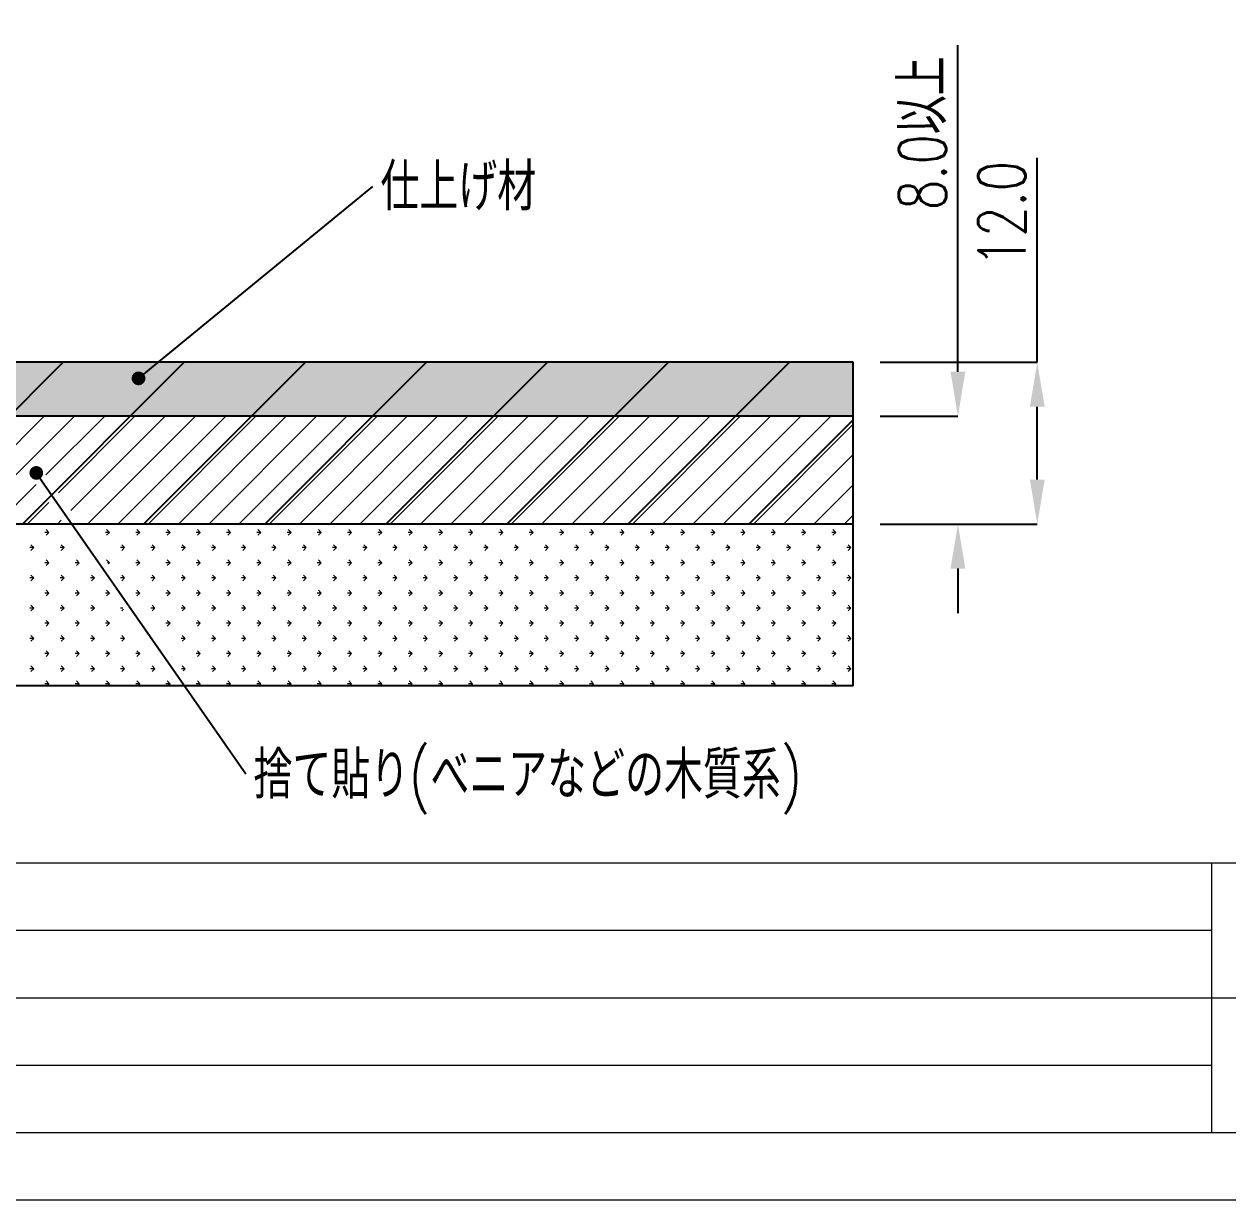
# Model space of a CAD drawing. Header units: millimetres. Extents: x 10 to 410, y 8 to 289.
# Drawn here: x 175 to 264.3, y 8 to 95.2 of the extents above; entities that cross this region are included whole.
import ezdxf

# ---------------------------------------------------------------- set-up
doc = ezdxf.new("R2010")
doc.units = ezdxf.units.MM
doc.header["$PDSIZE"] = -1
doc.layers.add('SLD-0', color=179, linetype='Continuous')
doc.layers.add('レイヤー_1', color=179, linetype='Continuous')
doc.styles.add('SLDTEXTSTYLE0', font='TXT', dxfattribs={"width": 0.75, "bigfont": 'bigfont'})
doc.styles.get("Standard").update_dxf_attribs({"font": 'txt', "bigfont": 'bigfont'})
doc.dimstyles.new('SLDDIMSTYLE6', dxfattribs={"dimtxt": 3.5, "dimasz": 3.302, "dimexe": 0, "dimexo": 0.0625, "dimgap": 0.875, "dimtad": 1, "dimdec": 1, "dimrnd": 1e-09, "dimzin": 4, "dimdsep": 46, "dimtxsty": 'SLDTEXTSTYLE0', "dimsah": 1, "dimcen": 0.09, "dimadec": 0, "dimazin": 1, "dimtfac": 1, "dimtdec": 1, "dimtofl": 0, "dimtmove": 0, "dimatfit": 3, "dimfxl": 1, "dimfrac": 2, "dimtolj": 1, "dimtzin": 12, "dimarcsym": 0})
doc.dimstyles.new('SLDDIMSTYLE7', dxfattribs={"dimtxt": 0.18, "dimasz": 1.016, "dimexe": 0, "dimexo": 0.0625, "dimgap": 0, "dimtad": 0, "dimtih": 1, "dimtoh": 1, "dimdec": 0, "dimrnd": 1e-09, "dimzin": 0, "dimdsep": 46, "dimtxsty": 'Standard', "dimblk1": 'DOT', "dimblk2": 'DOT', "dimsah": 1, "dimcen": 0.09, "dimadec": 0, "dimazin": 0, "dimtfac": 1.016, "dimtdec": 0, "dimtofl": 0, "dimtmove": 0, "dimatfit": 3, "dimldrblk": 'DOT', "dimfxl": 1, "dimfrac": 2, "dimtolj": 1, "dimtzin": 0, "dimarcsym": 0})
doc.dimstyles.new('SLDDIMSTYLE8', dxfattribs={"dimtxt": 3.5, "dimasz": 3.302, "dimexe": 0, "dimexo": 0.0625, "dimgap": 0.875, "dimtad": 1, "dimdec": 1, "dimrnd": 1e-09, "dimzin": 4, "dimdsep": 46, "dimtxsty": 'SLDTEXTSTYLE0', "dimsah": 1, "dimcen": 0.09, "dimadec": 0, "dimazin": 1, "dimtfac": 1, "dimtofl": 0, "dimtmove": 0, "dimatfit": 3, "dimfxl": 1, "dimfrac": 2, "dimtolj": 1, "dimtzin": 12, "dimarcsym": 0})

# ---------------------------------------------------------------- blocks, each defined once
blk = doc.blocks.new('SW_HATCH_4')
at = {"color": 0, "linetype": 'Continuous', "lineweight": 18}
for p, q in [((141.439, 11.225), (141.141, 11.225)), ((141.439, 11.225), (141.229, 11.436)), ((141.439, 11.225), (141.229, 11.015)), ((145.929, 11.225), (145.632, 11.225)), ((145.929, 11.225), (145.719, 11.436)), ((145.929, 11.225), (145.719, 11.015)), ((148.174, 11.225), (147.877, 11.225)), ((148.174, 11.225), (147.964, 11.436)), ((148.174, 11.225), (147.964, 11.015)), ((150.419, 11.225), (150.122, 11.225)), ((150.419, 11.225), (150.209, 11.436)), ((150.419, 11.225), (150.209, 11.015)), ((152.664, 11.225), (152.367, 11.225)), ((152.664, 11.225), (152.454, 11.436)), ((152.664, 11.225), (152.454, 11.015)), ((154.909, 11.225), (154.612, 11.225)), ((154.909, 11.225), (154.699, 11.436)), ((154.909, 11.225), (154.699, 11.015)), ((157.154, 11.225), (156.857, 11.225)), ((157.154, 11.225), (156.944, 11.436)), ((157.154, 11.225), (156.944, 11.015)), ((159.4, 11.225), (159.102, 11.225)), ((159.4, 11.225), (159.189, 11.436)), ((159.4, 11.225), (159.189, 11.015)), ((161.645, 11.225), (161.347, 11.225)), ((161.645, 11.225), (161.434, 11.436)), ((161.645, 11.225), (161.434, 11.015)), ((163.89, 11.225), (163.592, 11.225)), ((163.89, 11.225), (163.679, 11.436)), ((163.89, 11.225), (163.679, 11.015)), ((166.135, 11.225), (165.837, 11.225)), ((166.135, 11.225), (165.924, 11.436)), ((166.135, 11.225), (165.924, 11.015)), ((168.38, 11.225), (168.082, 11.225)), ((168.38, 11.225), (168.169, 11.436)), ((168.38, 11.225), (168.169, 11.015)), ((170.625, 11.225), (170.327, 11.225)), ((170.625, 11.225), (170.414, 11.436)), ((170.625, 11.225), (170.414, 11.015)), ((172.87, 11.225), (172.572, 11.225)), ((172.87, 11.225), (172.659, 11.436)), ((172.87, 11.225), (172.659, 11.015)), ((175.115, 11.225), (174.817, 11.225)), ((175.115, 11.225), (174.905, 11.436)), ((175.115, 11.225), (174.905, 11.015)), ((177.36, 11.225), (177.062, 11.225)), ((177.36, 11.225), (177.15, 11.436)), ((177.36, 11.225), (177.15, 11.015)), ((179.605, 11.225), (179.307, 11.225)), ((179.605, 11.225), (179.395, 11.436)), ((179.605, 11.225), (179.395, 11.015)), ((181.85, 11.225), (181.553, 11.225)), ((181.85, 11.225), (181.64, 11.436)), ((181.85, 11.225), (181.64, 11.015)), ((184.095, 11.225), (183.798, 11.225)), ((184.095, 11.225), (183.885, 11.436)), ((184.095, 11.225), (183.885, 11.015)), ((186.34, 11.225), (186.043, 11.225)), ((186.34, 11.225), (186.13, 11.436)), ((186.34, 11.225), (186.13, 11.015)), ((188.585, 11.225), (188.288, 11.225)), ((188.585, 11.225), (188.375, 11.436)), ((188.585, 11.225), (188.375, 11.015)), ((190.83, 11.225), (190.533, 11.225)), ((190.83, 11.225), (190.62, 11.436)), ((190.83, 11.225), (190.62, 11.015)), ((193.076, 11.225), (192.778, 11.225)), ((193.076, 11.225), (192.865, 11.436)), ((193.076, 11.225), (192.865, 11.015)), ((195.321, 11.225), (195.023, 11.225)), ((195.321, 11.225), (195.11, 11.436)), ((195.321, 11.225), (195.11, 11.015)), ((197.566, 11.225), (197.268, 11.225)), ((197.566, 11.225), (197.355, 11.436)), ((197.566, 11.225), (197.355, 11.015)), ((199.811, 11.225), (199.513, 11.225)), ((199.811, 11.225), (199.6, 11.436)), ((199.811, 11.225), (199.6, 11.015)), ((140.317, 10.103), (140.019, 10.103)), ((140.317, 10.103), (140.106, 10.313)), ((140.317, 10.103), (140.106, 9.892)), ((142.562, 10.103), (142.264, 10.103)), ((142.562, 10.103), (142.351, 10.313)), ((142.562, 10.103), (142.351, 9.892)), ((147.052, 10.103), (146.754, 10.103)), ((147.052, 10.103), (146.841, 10.313)), ((147.052, 10.103), (146.841, 9.892)), ((149.297, 10.103), (148.999, 10.103)), ((149.297, 10.103), (149.086, 10.313)), ((149.297, 10.103), (149.086, 9.892)), ((151.542, 10.103), (151.244, 10.103)), ((151.542, 10.103), (151.331, 10.313)), ((151.542, 10.103), (151.331, 9.892)), ((153.787, 10.103), (153.489, 10.103)), ((153.787, 10.103), (153.576, 10.313)), ((153.787, 10.103), (153.576, 9.892)), ((156.032, 10.103), (155.734, 10.103)), ((156.032, 10.103), (155.821, 10.313)), ((156.032, 10.103), (155.821, 9.892)), ((158.277, 10.103), (157.979, 10.103)), ((158.277, 10.103), (158.067, 10.313)), ((158.277, 10.103), (158.067, 9.892)), ((160.522, 10.103), (160.224, 10.103)), ((160.522, 10.103), (160.312, 10.313)), ((160.522, 10.103), (160.312, 9.892)), ((162.767, 10.103), (162.469, 10.103)), ((162.767, 10.103), (162.557, 10.313)), ((162.767, 10.103), (162.557, 9.892)), ((165.012, 10.103), (164.715, 10.103)), ((165.012, 10.103), (164.802, 10.313)), ((165.012, 10.103), (164.802, 9.892)), ((167.257, 10.103), (166.96, 10.103)), ((167.257, 10.103), (167.047, 10.313)), ((167.257, 10.103), (167.047, 9.892)), ((169.502, 10.103), (169.205, 10.103)), ((169.502, 10.103), (169.292, 10.313)), ((169.502, 10.103), (169.292, 9.892)), ((171.747, 10.103), (171.45, 10.103)), ((171.747, 10.103), (171.537, 10.313)), ((171.747, 10.103), (171.537, 9.892)), ((173.992, 10.103), (173.695, 10.103)), ((173.992, 10.103), (173.782, 10.313)), ((173.992, 10.103), (173.782, 9.892)), ((176.238, 10.103), (175.94, 10.103)), ((176.238, 10.103), (176.027, 10.313)), ((176.238, 10.103), (176.027, 9.892)), ((178.483, 10.103), (178.185, 10.103)), ((178.483, 10.103), (178.272, 10.313)), ((178.483, 10.103), (178.272, 9.892)), ((180.728, 10.103), (180.43, 10.103)), ((180.728, 10.103), (180.517, 10.313)), ((180.728, 10.103), (180.517, 9.892)), ((182.973, 10.103), (182.675, 10.103)), ((182.973, 10.103), (182.762, 10.313)), ((182.973, 10.103), (182.762, 9.892)), ((185.218, 10.103), (184.92, 10.103)), ((185.218, 10.103), (185.007, 10.313)), ((185.218, 10.103), (185.007, 9.892)), ((187.463, 10.103), (187.165, 10.103)), ((187.463, 10.103), (187.252, 10.313)), ((187.463, 10.103), (187.252, 9.892)), ((189.708, 10.103), (189.41, 10.103)), ((189.708, 10.103), (189.497, 10.313)), ((189.708, 10.103), (189.497, 9.892)), ((191.953, 10.103), (191.655, 10.103)), ((191.953, 10.103), (191.742, 10.313)), ((191.953, 10.103), (191.742, 9.892)), ((194.198, 10.103), (193.9, 10.103)), ((194.198, 10.103), (193.988, 10.313)), ((194.198, 10.103), (193.988, 9.892)), ((196.443, 10.103), (196.145, 10.103)), ((196.443, 10.103), (196.233, 10.313)), ((196.443, 10.103), (196.233, 9.892)), ((198.688, 10.103), (198.391, 10.103)), ((198.688, 10.103), (198.478, 10.313)), ((198.688, 10.103), (198.478, 9.892)), ((200.933, 10.103), (200.636, 10.103)), ((200.933, 10.103), (200.723, 10.313)), ((200.933, 10.103), (200.723, 9.892)), ((141.439, 8.98), (141.141, 8.98)), ((141.439, 8.98), (141.229, 9.191)), ((141.439, 8.98), (141.229, 8.77)), ((143.684, 8.98), (143.386, 8.98)), ((143.684, 8.98), (143.474, 9.191)), ((143.684, 8.98), (143.474, 8.77)), ((145.929, 8.98), (145.719, 9.191)), ((145.929, 8.98), (145.775, 8.98)), ((145.929, 8.98), (145.839, 8.89)), ((148.174, 8.98), (147.877, 8.98)), ((148.174, 8.98), (147.964, 9.191)), ((148.174, 8.98), (147.964, 8.77)), ((150.419, 8.98), (150.122, 8.98)), ((150.419, 8.98), (150.209, 9.191)), ((150.419, 8.98), (150.209, 8.77)), ((152.664, 8.98), (152.367, 8.98)), ((152.664, 8.98), (152.454, 9.191)), ((152.664, 8.98), (152.454, 8.77)), ((154.909, 8.98), (154.612, 8.98)), ((154.909, 8.98), (154.699, 9.191)), ((154.909, 8.98), (154.699, 8.77)), ((157.154, 8.98), (156.857, 8.98)), ((157.154, 8.98), (156.944, 9.191)), ((157.154, 8.98), (156.944, 8.77)), ((159.4, 8.98), (159.102, 8.98)), ((159.4, 8.98), (159.189, 9.191)), ((159.4, 8.98), (159.189, 8.77)), ((161.645, 8.98), (161.347, 8.98)), ((161.645, 8.98), (161.434, 9.191)), ((161.645, 8.98), (161.434, 8.77)), ((163.89, 8.98), (163.592, 8.98)), ((163.89, 8.98), (163.679, 9.191)), ((163.89, 8.98), (163.679, 8.77)), ((166.135, 8.98), (165.837, 8.98)), ((166.135, 8.98), (165.924, 9.191)), ((166.135, 8.98), (165.924, 8.77)), ((168.38, 8.98), (168.082, 8.98)), ((168.38, 8.98), (168.169, 9.191)), ((168.38, 8.98), (168.169, 8.77)), ((170.625, 8.98), (170.327, 8.98)), ((170.625, 8.98), (170.414, 9.191)), ((170.625, 8.98), (170.414, 8.77)), ((172.87, 8.98), (172.572, 8.98)), ((172.87, 8.98), (172.659, 9.191)), ((172.87, 8.98), (172.659, 8.77)), ((175.115, 8.98), (174.817, 8.98)), ((175.115, 8.98), (174.905, 9.191)), ((175.115, 8.98), (174.905, 8.77)), ((177.36, 8.98), (177.062, 8.98)), ((177.36, 8.98), (177.15, 9.191)), ((177.36, 8.98), (177.15, 8.77)), ((179.605, 8.98), (179.307, 8.98)), ((179.605, 8.98), (179.395, 9.191)), ((179.605, 8.98), (179.395, 8.77)), ((181.85, 8.98), (181.553, 8.98)), ((181.85, 8.98), (181.64, 9.191)), ((181.85, 8.98), (181.64, 8.77)), ((184.095, 8.98), (183.798, 8.98)), ((184.095, 8.98), (183.885, 9.191)), ((184.095, 8.98), (183.885, 8.77)), ((186.34, 8.98), (186.043, 8.98)), ((186.34, 8.98), (186.13, 9.191)), ((186.34, 8.98), (186.13, 8.77)), ((188.585, 8.98), (188.288, 8.98)), ((188.585, 8.98), (188.375, 9.191)), ((188.585, 8.98), (188.375, 8.77)), ((190.83, 8.98), (190.533, 8.98)), ((190.83, 8.98), (190.62, 9.191)), ((190.83, 8.98), (190.62, 8.77)), ((193.076, 8.98), (192.778, 8.98)), ((193.076, 8.98), (192.865, 9.191)), ((193.076, 8.98), (192.865, 8.77)), ((195.321, 8.98), (195.023, 8.98)), ((195.321, 8.98), (195.11, 9.191)), ((195.321, 8.98), (195.11, 8.77)), ((197.566, 8.98), (197.268, 8.98)), ((197.566, 8.98), (197.355, 9.191)), ((197.566, 8.98), (197.355, 8.77)), ((199.811, 8.98), (199.513, 8.98)), ((199.811, 8.98), (199.6, 9.191)), ((199.811, 8.98), (199.6, 8.77)), ((140.317, 7.858), (140.106, 8.068)), ((142.562, 7.858), (142.351, 8.068)), ((144.807, 7.858), (144.596, 8.068)), ((147.052, 7.858), (146.841, 8.068)), ((149.297, 7.858), (149.086, 8.068)), ((151.542, 7.858), (151.331, 8.068)), ((153.787, 7.858), (153.576, 8.068)), ((156.032, 7.858), (155.821, 8.068)), ((158.277, 7.858), (158.067, 8.068)), ((160.522, 7.858), (160.312, 8.068)), ((162.767, 7.858), (162.557, 8.068)), ((165.012, 7.858), (164.802, 8.068)), ((167.257, 7.858), (167.047, 8.068)), ((169.502, 7.858), (169.292, 8.068)), ((171.747, 7.858), (171.537, 8.068)), ((173.992, 7.858), (173.782, 8.068)), ((176.238, 7.858), (176.027, 8.068)), ((178.483, 7.858), (178.272, 8.068)), ((180.728, 7.858), (180.517, 8.068)), ((182.973, 7.858), (182.762, 8.068)), ((185.218, 7.858), (185.007, 8.068)), ((187.463, 7.858), (187.252, 8.068)), ((189.708, 7.858), (189.497, 8.068)), ((191.953, 7.858), (191.742, 8.068)), ((194.198, 7.858), (193.988, 8.068)), ((196.443, 7.858), (196.233, 8.068)), ((198.688, 7.858), (198.478, 8.068)), ((200.933, 7.858), (200.723, 8.068)), ((140.317, 7.858), (140.019, 7.858)), ((140.317, 7.858), (140.106, 7.647)), ((142.562, 7.858), (142.264, 7.858)), ((142.562, 7.858), (142.351, 7.647)), ((144.807, 7.858), (144.509, 7.858)), ((144.807, 7.858), (144.596, 7.647)), ((147.052, 7.858), (146.754, 7.858)), ((147.052, 7.858), (146.841, 7.647)), ((149.297, 7.858), (148.999, 7.858)), ((149.297, 7.858), (149.086, 7.647)), ((151.542, 7.858), (151.244, 7.858)), ((151.542, 7.858), (151.331, 7.647)), ((153.787, 7.858), (153.489, 7.858)), ((153.787, 7.858), (153.576, 7.647)), ((156.032, 7.858), (155.734, 7.858)), ((156.032, 7.858), (155.821, 7.647)), ((158.277, 7.858), (157.979, 7.858)), ((158.277, 7.858), (158.067, 7.647)), ((160.522, 7.858), (160.224, 7.858)), ((160.522, 7.858), (160.312, 7.647)), ((162.767, 7.858), (162.469, 7.858)), ((162.767, 7.858), (162.557, 7.647)), ((165.012, 7.858), (164.715, 7.858)), ((165.012, 7.858), (164.802, 7.647)), ((167.257, 7.858), (166.96, 7.858)), ((167.257, 7.858), (167.047, 7.647)), ((169.502, 7.858), (169.205, 7.858)), ((169.502, 7.858), (169.292, 7.647)), ((171.747, 7.858), (171.45, 7.858)), ((171.747, 7.858), (171.537, 7.647)), ((173.992, 7.858), (173.695, 7.858)), ((173.992, 7.858), (173.782, 7.647)), ((176.238, 7.858), (175.94, 7.858)), ((176.238, 7.858), (176.027, 7.647)), ((178.483, 7.858), (178.185, 7.858)), ((178.483, 7.858), (178.272, 7.647)), ((180.728, 7.858), (180.43, 7.858)), ((180.728, 7.858), (180.517, 7.647)), ((182.973, 7.858), (182.675, 7.858)), ((182.973, 7.858), (182.762, 7.647)), ((185.218, 7.858), (184.92, 7.858)), ((185.218, 7.858), (185.007, 7.647)), ((187.463, 7.858), (187.165, 7.858)), ((187.463, 7.858), (187.252, 7.647)), ((189.708, 7.858), (189.41, 7.858)), ((189.708, 7.858), (189.497, 7.647)), ((191.953, 7.858), (191.655, 7.858)), ((191.953, 7.858), (191.742, 7.647)), ((194.198, 7.858), (193.9, 7.858)), ((194.198, 7.858), (193.988, 7.647)), ((196.443, 7.858), (196.145, 7.858)), ((196.443, 7.858), (196.233, 7.647)), ((198.688, 7.858), (198.391, 7.858)), ((198.688, 7.858), (198.478, 7.647)), ((200.933, 7.858), (200.636, 7.858)), ((200.933, 7.858), (200.723, 7.647)), ((141.439, 6.735), (141.141, 6.735)), ((141.439, 6.735), (141.229, 6.946)), ((141.439, 6.735), (141.229, 6.525)), ((143.684, 6.735), (143.386, 6.735)), ((143.684, 6.735), (143.474, 6.946)), ((143.684, 6.735), (143.474, 6.525)), ((145.929, 6.735), (145.632, 6.735)), ((145.929, 6.735), (145.719, 6.946)), ((145.929, 6.735), (145.719, 6.525)), ((148.174, 6.735), (147.877, 6.735)), ((148.174, 6.735), (147.964, 6.946)), ((148.174, 6.735), (147.964, 6.525)), ((150.419, 6.735), (150.122, 6.735)), ((150.419, 6.735), (150.209, 6.946)), ((150.419, 6.735), (150.209, 6.525)), ((152.664, 6.735), (152.367, 6.735)), ((152.664, 6.735), (152.454, 6.946)), ((152.664, 6.735), (152.454, 6.525)), ((154.909, 6.735), (154.612, 6.735)), ((154.909, 6.735), (154.699, 6.946)), ((154.909, 6.735), (154.699, 6.525)), ((157.154, 6.735), (156.857, 6.735)), ((157.154, 6.735), (156.944, 6.946)), ((157.154, 6.735), (156.944, 6.525)), ((159.4, 6.735), (159.102, 6.735)), ((159.4, 6.735), (159.189, 6.946)), ((159.4, 6.735), (159.189, 6.525)), ((161.645, 6.735), (161.347, 6.735)), ((161.645, 6.735), (161.434, 6.946)), ((161.645, 6.735), (161.434, 6.525)), ((163.89, 6.735), (163.592, 6.735)), ((163.89, 6.735), (163.679, 6.946)), ((163.89, 6.735), (163.679, 6.525)), ((166.135, 6.735), (165.837, 6.735)), ((166.135, 6.735), (165.924, 6.946)), ((166.135, 6.735), (165.924, 6.525)), ((168.38, 6.735), (168.082, 6.735)), ((168.38, 6.735), (168.169, 6.946)), ((168.38, 6.735), (168.169, 6.525)), ((170.625, 6.735), (170.327, 6.735)), ((170.625, 6.735), (170.414, 6.946)), ((170.625, 6.735), (170.414, 6.525)), ((172.87, 6.735), (172.572, 6.735)), ((172.87, 6.735), (172.659, 6.946)), ((172.87, 6.735), (172.659, 6.525)), ((175.115, 6.735), (174.817, 6.735)), ((175.115, 6.735), (174.905, 6.946)), ((175.115, 6.735), (174.905, 6.525)), ((177.36, 6.735), (177.062, 6.735)), ((177.36, 6.735), (177.15, 6.946)), ((177.36, 6.735), (177.15, 6.525)), ((179.605, 6.735), (179.307, 6.735)), ((179.605, 6.735), (179.395, 6.946)), ((179.605, 6.735), (179.395, 6.525)), ((181.85, 6.735), (181.553, 6.735)), ((181.85, 6.735), (181.64, 6.946)), ((181.85, 6.735), (181.64, 6.525)), ((184.095, 6.735), (183.798, 6.735)), ((184.095, 6.735), (183.885, 6.946)), ((184.095, 6.735), (183.885, 6.525)), ((186.34, 6.735), (186.043, 6.735)), ((186.34, 6.735), (186.13, 6.946)), ((186.34, 6.735), (186.13, 6.525)), ((188.585, 6.735), (188.288, 6.735)), ((188.585, 6.735), (188.375, 6.946)), ((188.585, 6.735), (188.375, 6.525)), ((190.83, 6.735), (190.533, 6.735)), ((190.83, 6.735), (190.62, 6.946)), ((190.83, 6.735), (190.62, 6.525)), ((193.076, 6.735), (192.778, 6.735)), ((193.076, 6.735), (192.865, 6.946)), ((193.076, 6.735), (192.865, 6.525)), ((195.321, 6.735), (195.023, 6.735)), ((195.321, 6.735), (195.11, 6.946)), ((195.321, 6.735), (195.11, 6.525)), ((197.566, 6.735), (197.268, 6.735)), ((197.566, 6.735), (197.355, 6.946)), ((197.566, 6.735), (197.355, 6.525)), ((199.811, 6.735), (199.513, 6.735)), ((199.811, 6.735), (199.6, 6.946)), ((199.811, 6.735), (199.6, 6.525)), ((140.317, 5.613), (140.019, 5.613)), ((140.317, 5.613), (140.106, 5.823)), ((140.317, 5.613), (140.106, 5.402)), ((142.562, 5.613), (142.264, 5.613)), ((142.562, 5.613), (142.351, 5.823)), ((142.562, 5.613), (142.351, 5.402)), ((144.807, 5.613), (144.509, 5.613)), ((144.807, 5.613), (144.596, 5.823)), ((144.807, 5.613), (144.596, 5.402)), ((146.912, 5.613), (146.754, 5.613)), ((146.97, 5.531), (146.841, 5.402)), ((149.297, 5.613), (148.999, 5.613)), ((149.297, 5.613), (149.086, 5.823)), ((149.297, 5.613), (149.086, 5.402)), ((151.542, 5.613), (151.244, 5.613)), ((151.542, 5.613), (151.331, 5.823)), ((151.542, 5.613), (151.331, 5.402)), ((153.787, 5.613), (153.489, 5.613)), ((153.787, 5.613), (153.576, 5.823)), ((153.787, 5.613), (153.576, 5.402)), ((156.032, 5.613), (155.734, 5.613)), ((156.032, 5.613), (155.821, 5.823)), ((156.032, 5.613), (155.821, 5.402)), ((158.277, 5.613), (157.979, 5.613)), ((158.277, 5.613), (158.067, 5.823)), ((158.277, 5.613), (158.067, 5.402)), ((160.522, 5.613), (160.224, 5.613)), ((160.522, 5.613), (160.312, 5.823)), ((160.522, 5.613), (160.312, 5.402)), ((162.767, 5.613), (162.469, 5.613)), ((162.767, 5.613), (162.557, 5.823)), ((162.767, 5.613), (162.557, 5.402)), ((165.012, 5.613), (164.715, 5.613)), ((165.012, 5.613), (164.802, 5.823)), ((165.012, 5.613), (164.802, 5.402)), ((167.257, 5.613), (166.96, 5.613)), ((167.257, 5.613), (167.047, 5.823)), ((167.257, 5.613), (167.047, 5.402)), ((169.502, 5.613), (169.205, 5.613)), ((169.502, 5.613), (169.292, 5.823)), ((169.502, 5.613), (169.292, 5.402)), ((171.747, 5.613), (171.45, 5.613)), ((171.747, 5.613), (171.537, 5.823)), ((171.747, 5.613), (171.537, 5.402)), ((173.992, 5.613), (173.695, 5.613)), ((173.992, 5.613), (173.782, 5.823)), ((173.992, 5.613), (173.782, 5.402)), ((176.238, 5.613), (175.94, 5.613)), ((176.238, 5.613), (176.027, 5.823)), ((176.238, 5.613), (176.027, 5.402)), ((178.483, 5.613), (178.185, 5.613)), ((178.483, 5.613), (178.272, 5.823)), ((178.483, 5.613), (178.272, 5.402)), ((180.728, 5.613), (180.43, 5.613)), ((180.728, 5.613), (180.517, 5.823)), ((180.728, 5.613), (180.517, 5.402)), ((182.973, 5.613), (182.675, 5.613)), ((182.973, 5.613), (182.762, 5.823)), ((182.973, 5.613), (182.762, 5.402)), ((185.218, 5.613), (184.92, 5.613)), ((185.218, 5.613), (185.007, 5.823)), ((185.218, 5.613), (185.007, 5.402)), ((187.463, 5.613), (187.165, 5.613)), ((187.463, 5.613), (187.252, 5.823)), ((187.463, 5.613), (187.252, 5.402)), ((189.708, 5.613), (189.41, 5.613)), ((189.708, 5.613), (189.497, 5.823)), ((189.708, 5.613), (189.497, 5.402)), ((191.953, 5.613), (191.655, 5.613)), ((191.953, 5.613), (191.742, 5.823)), ((191.953, 5.613), (191.742, 5.402)), ((194.198, 5.613), (193.9, 5.613)), ((194.198, 5.613), (193.988, 5.823)), ((194.198, 5.613), (193.988, 5.402)), ((196.443, 5.613), (196.145, 5.613)), ((196.443, 5.613), (196.233, 5.823)), ((196.443, 5.613), (196.233, 5.402)), ((198.688, 5.613), (198.391, 5.613)), ((198.688, 5.613), (198.478, 5.823)), ((198.688, 5.613), (198.478, 5.402)), ((200.933, 5.613), (200.636, 5.613)), ((200.933, 5.613), (200.723, 5.823)), ((200.933, 5.613), (200.723, 5.402)), ((141.439, 4.49), (141.141, 4.49)), ((141.439, 4.49), (141.229, 4.701)), ((141.439, 4.49), (141.229, 4.28)), ((143.684, 4.49), (143.386, 4.49)), ((143.684, 4.49), (143.474, 4.701)), ((143.684, 4.49), (143.474, 4.28)), ((145.929, 4.49), (145.632, 4.49)), ((145.929, 4.49), (145.719, 4.701)), ((145.929, 4.49), (145.719, 4.28)), ((150.419, 4.49), (150.122, 4.49)), ((150.419, 4.49), (150.209, 4.701)), ((150.419, 4.49), (150.209, 4.28)), ((152.664, 4.49), (152.367, 4.49)), ((152.664, 4.49), (152.454, 4.701)), ((152.664, 4.49), (152.454, 4.28)), ((154.909, 4.49), (154.612, 4.49)), ((154.909, 4.49), (154.699, 4.701)), ((154.909, 4.49), (154.699, 4.28)), ((157.154, 4.49), (156.857, 4.49)), ((157.154, 4.49), (156.944, 4.701)), ((157.154, 4.49), (156.944, 4.28)), ((159.4, 4.49), (159.102, 4.49)), ((159.4, 4.49), (159.189, 4.701)), ((159.4, 4.49), (159.189, 4.28)), ((161.645, 4.49), (161.347, 4.49)), ((161.645, 4.49), (161.434, 4.701)), ((161.645, 4.49), (161.434, 4.28)), ((163.89, 4.49), (163.592, 4.49)), ((163.89, 4.49), (163.679, 4.701)), ((163.89, 4.49), (163.679, 4.28)), ((166.135, 4.49), (165.837, 4.49)), ((166.135, 4.49), (165.924, 4.701)), ((166.135, 4.49), (165.924, 4.28)), ((168.38, 4.49), (168.082, 4.49)), ((168.38, 4.49), (168.169, 4.701)), ((168.38, 4.49), (168.169, 4.28)), ((170.625, 4.49), (170.327, 4.49)), ((170.625, 4.49), (170.414, 4.701)), ((170.625, 4.49), (170.414, 4.28)), ((172.87, 4.49), (172.572, 4.49)), ((172.87, 4.49), (172.659, 4.701)), ((172.87, 4.49), (172.659, 4.28)), ((175.115, 4.49), (174.817, 4.49)), ((175.115, 4.49), (174.905, 4.701)), ((175.115, 4.49), (174.905, 4.28)), ((177.36, 4.49), (177.062, 4.49)), ((177.36, 4.49), (177.15, 4.701)), ((177.36, 4.49), (177.15, 4.28)), ((179.605, 4.49), (179.307, 4.49)), ((179.605, 4.49), (179.395, 4.701)), ((179.605, 4.49), (179.395, 4.28)), ((181.85, 4.49), (181.553, 4.49)), ((181.85, 4.49), (181.64, 4.701)), ((181.85, 4.49), (181.64, 4.28)), ((184.095, 4.49), (183.798, 4.49)), ((184.095, 4.49), (183.885, 4.701)), ((184.095, 4.49), (183.885, 4.28)), ((186.34, 4.49), (186.043, 4.49)), ((186.34, 4.49), (186.13, 4.701)), ((186.34, 4.49), (186.13, 4.28)), ((188.585, 4.49), (188.288, 4.49)), ((188.585, 4.49), (188.375, 4.701)), ((188.585, 4.49), (188.375, 4.28)), ((190.83, 4.49), (190.533, 4.49)), ((190.83, 4.49), (190.62, 4.701)), ((190.83, 4.49), (190.62, 4.28)), ((193.076, 4.49), (192.778, 4.49)), ((193.076, 4.49), (192.865, 4.701)), ((193.076, 4.49), (192.865, 4.28)), ((195.321, 4.49), (195.023, 4.49)), ((195.321, 4.49), (195.11, 4.701)), ((195.321, 4.49), (195.11, 4.28)), ((197.566, 4.49), (197.268, 4.49)), ((197.566, 4.49), (197.355, 4.701)), ((197.566, 4.49), (197.355, 4.28)), ((199.811, 4.49), (199.513, 4.49)), ((199.811, 4.49), (199.6, 4.701)), ((199.811, 4.49), (199.6, 4.28)), ((140.317, 3.368), (140.106, 3.578)), ((142.562, 3.368), (142.351, 3.578)), ((144.807, 3.368), (144.596, 3.578)), ((147.052, 3.368), (146.841, 3.578)), ((151.542, 3.368), (151.331, 3.578)), ((153.787, 3.368), (153.576, 3.578)), ((156.032, 3.368), (155.821, 3.578)), ((158.277, 3.368), (158.067, 3.578)), ((160.522, 3.368), (160.312, 3.578)), ((162.767, 3.368), (162.557, 3.578)), ((165.012, 3.368), (164.802, 3.578)), ((167.257, 3.368), (167.047, 3.578)), ((169.502, 3.368), (169.292, 3.578)), ((171.747, 3.368), (171.537, 3.578)), ((173.992, 3.368), (173.782, 3.578)), ((176.238, 3.368), (176.027, 3.578)), ((178.483, 3.368), (178.272, 3.578)), ((180.728, 3.368), (180.517, 3.578)), ((182.973, 3.368), (182.762, 3.578)), ((185.218, 3.368), (185.007, 3.578)), ((187.463, 3.368), (187.252, 3.578)), ((189.708, 3.368), (189.497, 3.578)), ((191.953, 3.368), (191.742, 3.578)), ((194.198, 3.368), (193.988, 3.578)), ((196.443, 3.368), (196.233, 3.578)), ((198.688, 3.368), (198.478, 3.578)), ((200.933, 3.368), (200.723, 3.578)), ((140.317, 3.368), (140.019, 3.368)), ((140.317, 3.368), (140.106, 3.157)), ((142.562, 3.368), (142.264, 3.368)), ((142.562, 3.368), (142.351, 3.157)), ((144.807, 3.368), (144.509, 3.368)), ((144.807, 3.368), (144.596, 3.157)), ((147.052, 3.368), (146.754, 3.368)), ((147.052, 3.368), (146.841, 3.157)), ((151.542, 3.368), (151.244, 3.368)), ((151.542, 3.368), (151.331, 3.157)), ((153.787, 3.368), (153.489, 3.368)), ((153.787, 3.368), (153.576, 3.157)), ((156.032, 3.368), (155.734, 3.368)), ((156.032, 3.368), (155.821, 3.157)), ((158.277, 3.368), (157.979, 3.368)), ((158.277, 3.368), (158.067, 3.157)), ((160.522, 3.368), (160.224, 3.368)), ((160.522, 3.368), (160.312, 3.157)), ((162.767, 3.368), (162.469, 3.368)), ((162.767, 3.368), (162.557, 3.157)), ((165.012, 3.368), (164.715, 3.368)), ((165.012, 3.368), (164.802, 3.157)), ((167.257, 3.368), (166.96, 3.368)), ((167.257, 3.368), (167.047, 3.157)), ((169.502, 3.368), (169.205, 3.368)), ((169.502, 3.368), (169.292, 3.157)), ((171.747, 3.368), (171.45, 3.368)), ((171.747, 3.368), (171.537, 3.157)), ((173.992, 3.368), (173.695, 3.368)), ((173.992, 3.368), (173.782, 3.157)), ((176.238, 3.368), (175.94, 3.368)), ((176.238, 3.368), (176.027, 3.157)), ((178.483, 3.368), (178.185, 3.368)), ((178.483, 3.368), (178.272, 3.157)), ((180.728, 3.368), (180.43, 3.368)), ((180.728, 3.368), (180.517, 3.157)), ((182.973, 3.368), (182.675, 3.368)), ((182.973, 3.368), (182.762, 3.157)), ((185.218, 3.368), (184.92, 3.368)), ((185.218, 3.368), (185.007, 3.157)), ((187.463, 3.368), (187.165, 3.368)), ((187.463, 3.368), (187.252, 3.157)), ((189.708, 3.368), (189.41, 3.368)), ((189.708, 3.368), (189.497, 3.157)), ((191.953, 3.368), (191.655, 3.368)), ((191.953, 3.368), (191.742, 3.157)), ((194.198, 3.368), (193.9, 3.368)), ((194.198, 3.368), (193.988, 3.157)), ((196.443, 3.368), (196.145, 3.368)), ((196.443, 3.368), (196.233, 3.157)), ((198.688, 3.368), (198.391, 3.368)), ((198.688, 3.368), (198.478, 3.157)), ((200.933, 3.368), (200.636, 3.368)), ((200.933, 3.368), (200.723, 3.157)), ((141.439, 2.245), (141.141, 2.245)), ((141.439, 2.245), (141.229, 2.456)), ((141.439, 2.245), (141.229, 2.035)), ((143.684, 2.245), (143.386, 2.245)), ((143.684, 2.245), (143.474, 2.456)), ((143.684, 2.245), (143.474, 2.035)), ((145.929, 2.245), (145.632, 2.245)), ((145.929, 2.245), (145.719, 2.456)), ((145.929, 2.245), (145.719, 2.035)), ((148.174, 2.245), (147.877, 2.245)), ((148.174, 2.245), (147.964, 2.456)), ((148.174, 2.245), (147.964, 2.035)), ((152.664, 2.245), (152.367, 2.245)), ((152.664, 2.245), (152.454, 2.456)), ((152.664, 2.245), (152.454, 2.035)), ((154.909, 2.245), (154.612, 2.245)), ((154.909, 2.245), (154.699, 2.456)), ((154.909, 2.245), (154.699, 2.035)), ((157.154, 2.245), (156.857, 2.245)), ((157.154, 2.245), (156.944, 2.456)), ((157.154, 2.245), (156.944, 2.035)), ((159.4, 2.245), (159.102, 2.245)), ((159.4, 2.245), (159.189, 2.456)), ((159.4, 2.245), (159.189, 2.035)), ((161.645, 2.245), (161.347, 2.245)), ((161.645, 2.245), (161.434, 2.456)), ((161.645, 2.245), (161.434, 2.035)), ((163.89, 2.245), (163.592, 2.245)), ((163.89, 2.245), (163.679, 2.456)), ((163.89, 2.245), (163.679, 2.035)), ((166.135, 2.245), (165.837, 2.245)), ((166.135, 2.245), (165.924, 2.456)), ((166.135, 2.245), (165.924, 2.035)), ((168.38, 2.245), (168.082, 2.245)), ((168.38, 2.245), (168.169, 2.456)), ((168.38, 2.245), (168.169, 2.035)), ((170.625, 2.245), (170.327, 2.245)), ((170.625, 2.245), (170.414, 2.456)), ((170.625, 2.245), (170.414, 2.035)), ((172.87, 2.245), (172.572, 2.245)), ((172.87, 2.245), (172.659, 2.456)), ((172.87, 2.245), (172.659, 2.035)), ((175.115, 2.245), (174.817, 2.245)), ((175.115, 2.245), (174.905, 2.456)), ((175.115, 2.245), (174.905, 2.035)), ((177.36, 2.245), (177.062, 2.245)), ((177.36, 2.245), (177.15, 2.456)), ((177.36, 2.245), (177.15, 2.035)), ((179.605, 2.245), (179.307, 2.245)), ((179.605, 2.245), (179.395, 2.456)), ((179.605, 2.245), (179.395, 2.035)), ((181.85, 2.245), (181.553, 2.245)), ((181.85, 2.245), (181.64, 2.456)), ((181.85, 2.245), (181.64, 2.035)), ((184.095, 2.245), (183.798, 2.245)), ((184.095, 2.245), (183.885, 2.456)), ((184.095, 2.245), (183.885, 2.035)), ((186.34, 2.245), (186.043, 2.245)), ((186.34, 2.245), (186.13, 2.456)), ((186.34, 2.245), (186.13, 2.035)), ((188.585, 2.245), (188.288, 2.245)), ((188.585, 2.245), (188.375, 2.456)), ((188.585, 2.245), (188.375, 2.035)), ((190.83, 2.245), (190.533, 2.245)), ((190.83, 2.245), (190.62, 2.456)), ((190.83, 2.245), (190.62, 2.035)), ((193.076, 2.245), (192.778, 2.245)), ((193.076, 2.245), (192.865, 2.456)), ((193.076, 2.245), (192.865, 2.035)), ((195.321, 2.245), (195.023, 2.245)), ((195.321, 2.245), (195.11, 2.456)), ((195.321, 2.245), (195.11, 2.035)), ((197.566, 2.245), (197.268, 2.245)), ((197.566, 2.245), (197.355, 2.456)), ((197.566, 2.245), (197.355, 2.035)), ((199.811, 2.245), (199.513, 2.245)), ((199.811, 2.245), (199.6, 2.456)), ((199.811, 2.245), (199.6, 2.035)), ((140.317, 1.123), (140.019, 1.123)), ((140.317, 1.123), (140.106, 1.333)), ((140.317, 1.123), (140.106, 0.912)), ((142.562, 1.123), (142.264, 1.123)), ((142.562, 1.123), (142.351, 1.333)), ((142.562, 1.123), (142.351, 0.912)), ((144.807, 1.123), (144.509, 1.123)), ((144.807, 1.123), (144.596, 1.333)), ((144.807, 1.123), (144.596, 0.912)), ((147.052, 1.123), (146.754, 1.123)), ((147.052, 1.123), (146.841, 1.333)), ((147.052, 1.123), (146.841, 0.912)), ((149.297, 1.123), (148.999, 1.123)), ((149.297, 1.123), (149.086, 1.333)), ((149.297, 1.123), (149.086, 0.912)), ((151.542, 1.123), (151.277, 1.123)), ((151.542, 1.123), (151.331, 1.333)), ((151.542, 1.123), (151.386, 0.967)), ((153.787, 1.123), (153.489, 1.123)), ((153.787, 1.123), (153.576, 1.333)), ((153.787, 1.123), (153.576, 0.912)), ((156.032, 1.123), (155.734, 1.123)), ((156.032, 1.123), (155.821, 1.333)), ((156.032, 1.123), (155.821, 0.912)), ((158.277, 1.123), (157.979, 1.123)), ((158.277, 1.123), (158.067, 1.333)), ((158.277, 1.123), (158.067, 0.912)), ((160.522, 1.123), (160.224, 1.123)), ((160.522, 1.123), (160.312, 1.333)), ((160.522, 1.123), (160.312, 0.912)), ((162.767, 1.123), (162.469, 1.123)), ((162.767, 1.123), (162.557, 1.333)), ((162.767, 1.123), (162.557, 0.912)), ((165.012, 1.123), (164.715, 1.123)), ((165.012, 1.123), (164.802, 1.333)), ((165.012, 1.123), (164.802, 0.912)), ((167.257, 1.123), (166.96, 1.123)), ((167.257, 1.123), (167.047, 1.333)), ((167.257, 1.123), (167.047, 0.912)), ((169.502, 1.123), (169.205, 1.123)), ((169.502, 1.123), (169.292, 1.333)), ((169.502, 1.123), (169.292, 0.912)), ((171.747, 1.123), (171.45, 1.123)), ((171.747, 1.123), (171.537, 1.333)), ((171.747, 1.123), (171.537, 0.912)), ((173.992, 1.123), (173.695, 1.123)), ((173.992, 1.123), (173.782, 1.333)), ((173.992, 1.123), (173.782, 0.912)), ((176.238, 1.123), (175.94, 1.123)), ((176.238, 1.123), (176.027, 1.333)), ((176.238, 1.123), (176.027, 0.912)), ((178.483, 1.123), (178.185, 1.123)), ((178.483, 1.123), (178.272, 1.333)), ((178.483, 1.123), (178.272, 0.912)), ((180.728, 1.123), (180.43, 1.123)), ((180.728, 1.123), (180.517, 1.333)), ((180.728, 1.123), (180.517, 0.912)), ((182.973, 1.123), (182.675, 1.123)), ((182.973, 1.123), (182.762, 1.333)), ((182.973, 1.123), (182.762, 0.912)), ((185.218, 1.123), (184.92, 1.123)), ((185.218, 1.123), (185.007, 1.333)), ((185.218, 1.123), (185.007, 0.912)), ((187.463, 1.123), (187.165, 1.123)), ((187.463, 1.123), (187.252, 1.333)), ((187.463, 1.123), (187.252, 0.912)), ((189.708, 1.123), (189.41, 1.123)), ((189.708, 1.123), (189.497, 1.333)), ((189.708, 1.123), (189.497, 0.912)), ((191.953, 1.123), (191.655, 1.123)), ((191.953, 1.123), (191.742, 1.333)), ((191.953, 1.123), (191.742, 0.912)), ((194.198, 1.123), (193.9, 1.123)), ((194.198, 1.123), (193.988, 1.333)), ((194.198, 1.123), (193.988, 0.912)), ((196.443, 1.123), (196.145, 1.123)), ((196.443, 1.123), (196.233, 1.333)), ((196.443, 1.123), (196.233, 0.912)), ((198.688, 1.123), (198.391, 1.123)), ((198.688, 1.123), (198.478, 1.333)), ((198.688, 1.123), (198.478, 0.912)), ((200.933, 1.123), (200.636, 1.123)), ((200.933, 1.123), (200.723, 1.333)), ((200.933, 1.123), (200.723, 0.912)), ((141.439, 0), (141.141, 0)), ((141.439, 0), (141.229, 0.21)), ((143.684, 0), (143.386, 0)), ((143.684, 0), (143.474, 0.21)), ((145.929, 0), (145.632, 0)), ((145.929, 0), (145.719, 0.21)), ((148.174, 0), (147.877, 0)), ((148.174, 0), (147.964, 0.21)), ((150.419, 0), (150.122, 0)), ((150.419, 0), (150.209, 0.21)), ((152.664, 0), (152.367, 0)), ((152.664, 0), (152.454, 0.21)), ((154.909, 0), (154.612, 0)), ((154.909, 0), (154.699, 0.21)), ((157.154, 0), (156.857, 0)), ((157.154, 0), (156.944, 0.21)), ((159.4, 0), (159.102, 0)), ((159.4, 0), (159.189, 0.21)), ((161.645, 0), (161.347, 0)), ((161.645, 0), (161.434, 0.21)), ((163.89, 0), (163.592, 0)), ((163.89, 0), (163.679, 0.21)), ((166.135, 0), (165.837, 0)), ((166.135, 0), (165.924, 0.21)), ((168.38, 0), (168.082, 0)), ((168.38, 0), (168.169, 0.21)), ((170.625, 0), (170.327, 0)), ((170.625, 0), (170.414, 0.21)), ((172.87, 0), (172.572, 0)), ((172.87, 0), (172.659, 0.21)), ((175.115, 0), (174.817, 0)), ((175.115, 0), (174.905, 0.21)), ((177.36, 0), (177.062, 0)), ((177.36, 0), (177.15, 0.21)), ((179.605, 0), (179.307, 0)), ((179.605, 0), (179.395, 0.21)), ((181.85, 0), (181.553, 0)), ((181.85, 0), (181.64, 0.21)), ((184.095, 0), (183.798, 0)), ((184.095, 0), (183.885, 0.21)), ((186.34, 0), (186.043, 0)), ((186.34, 0), (186.13, 0.21)), ((188.585, 0), (188.288, 0)), ((188.585, 0), (188.375, 0.21)), ((190.83, 0), (190.533, 0)), ((190.83, 0), (190.62, 0.21)), ((193.076, 0), (192.778, 0)), ((193.076, 0), (192.865, 0.21)), ((195.321, 0), (195.023, 0)), ((195.321, 0), (195.11, 0.21)), ((197.566, 0), (197.268, 0)), ((197.566, 0), (197.355, 0.21)), ((199.811, 0), (199.513, 0)), ((199.811, 0), (199.6, 0.21)), ((141.439, 0), (141.287, -0.152)), ((143.684, 0), (143.532, -0.152)), ((145.929, 0), (145.777, -0.152)), ((148.174, 0), (148.022, -0.152)), ((150.419, 0), (150.267, -0.152)), ((152.664, 0), (152.512, -0.152)), ((154.909, 0), (154.757, -0.152)), ((157.154, 0), (157.002, -0.152)), ((159.4, 0), (159.247, -0.152)), ((161.645, 0), (161.492, -0.152)), ((163.89, 0), (163.738, -0.152)), ((166.135, 0), (165.983, -0.152)), ((168.38, 0), (168.228, -0.152)), ((170.625, 0), (170.473, -0.152)), ((172.87, 0), (172.718, -0.152)), ((175.115, 0), (174.963, -0.152)), ((177.36, 0), (177.208, -0.152)), ((179.605, 0), (179.453, -0.152)), ((181.85, 0), (181.698, -0.152)), ((184.095, 0), (183.943, -0.152)), ((186.34, 0), (186.188, -0.152)), ((188.585, 0), (188.433, -0.152)), ((190.83, 0), (190.678, -0.152)), ((193.076, 0), (192.923, -0.152)), ((195.321, 0), (195.168, -0.152)), ((197.566, 0), (197.413, -0.152)), ((199.811, 0), (199.659, -0.152))]:
    blk.add_line(p, q, dxfattribs=at)
blk = doc.blocks.new('SW_HATCH_5')
at = {"color": 0, "linetype": 'Continuous', "lineweight": 18}
for p, q in [((0, 0), (-1.81, -1.81)), ((2.245, 0), (-1.81, -4.055)), ((4.49, 0), (-1.81, -6.3)), ((6.735, 0), (-1.265, -8)), ((8.98, 0), (0.98, -8)), ((11.225, 0), (3.225, -8)), ((13.47, 0), (5.47, -8)), ((15.715, 0), (7.715, -8)), ((17.961, 0), (9.961, -8)), ((20.206, 0), (12.206, -8)), ((22.451, 0), (14.451, -8)), ((24.696, 0), (16.696, -8)), ((26.941, 0), (18.941, -8)), ((29.186, 0), (21.186, -8)), ((31.431, 0), (23.431, -8)), ((33.676, 0), (25.676, -8)), ((35.921, 0), (27.921, -8)), ((38.166, 0), (30.166, -8)), ((40.411, 0), (32.411, -8)), ((42.656, 0), (38.301, -4.356)), ((44.901, 0), (39.225, -5.676)), ((47.146, 0), (40.15, -6.997)), ((49.391, 0), (41.391, -8)), ((51.636, 0), (43.636, -8)), ((53.882, 0), (45.882, -8)), ((56.127, 0), (48.127, -8)), ((58.372, 0), (50.372, -8)), ((60.617, 0), (52.617, -8)), ((62.862, 0), (54.862, -8)), ((65.107, 0), (57.107, -8)), ((67.352, 0), (59.352, -8)), ((69.597, 0), (61.597, -8)), ((71.842, 0), (63.842, -8)), ((74.087, 0), (66.087, -8)), ((76.332, 0), (68.332, -8)), ((78.577, 0), (70.577, -8)), ((80.822, 0), (72.822, -8)), ((83.067, 0), (75.067, -8)), ((85.312, 0), (77.312, -8)), ((87.557, 0), (79.557, -8)), ((89.803, 0), (81.803, -8)), ((92.048, 0), (84.048, -8)), ((94.293, 0), (86.293, -8)), ((96.538, 0), (88.538, -8)), ((98.19, -0.593), (90.783, -8)), ((98.19, -2.838), (93.028, -8)), ((37.583, -5.074), (34.656, -8)), ((98.19, -5.083), (95.273, -8)), ((38.507, -6.394), (36.901, -8)), ((39.432, -7.715), (39.146, -8)), ((98.19, -7.328), (97.518, -8))]:
    blk.add_line(p, q, dxfattribs=at)
blk = doc.blocks.new('_D_7')
at = {"layer": 'Defpoints', "color": 0, "transparency": 16777216}
for p in [(236.497, 66.13), (236.497, 58.13), (244.264, 58.13)]:
    blk.add_point(p, dxfattribs=at)
at = {"layer": 'SLD-0', "color": 0, "lineweight": -2, "transparency": 16777216}
for p, q in [((244.264, 69.432), (244.264, 93.649)), ((238.497, 66.13), (244.264, 66.13)), ((238.497, 58.13), (244.264, 58.13)), ((244.264, 54.828), (244.264, 51.526))]:
    blk.add_line(p, q, dxfattribs=at)
at = {"layer": 'SLD-0', "color": 0, "transparency": 16777216}
for points in [[(243.714, 69.432), (244.814, 69.432), (244.264, 66.13)], [(243.714, 54.828), (244.814, 54.828), (244.264, 58.13)]]:
    blk.add_solid(points, dxfattribs=at)
at = {"layer": 'SLD-0', "color": 0, "transparency": 16777216, "insert": (239.889, 87.13), "char_height": 3.5, "attachment_point": 2, "rotation": 90, "style": 'SLDTEXTSTYLE0'}
blk.add_mtext('\\A1;8.0以上', dxfattribs=at)
blk = doc.blocks.new('_D_8')
at = {"layer": 'Defpoints', "color": 0, "transparency": 16777216}
for p in [(236.497, 70.13), (250.151, 70.13), (236.497, 58.13)]:
    blk.add_point(p, dxfattribs=at)
at = {"layer": 'SLD-0', "color": 0, "lineweight": -2, "transparency": 16777216}
for p, q in [((250.151, 70.13), (250.151, 85.286)), ((238.497, 70.13), (250.151, 70.13)), ((250.151, 61.432), (250.151, 66.828)), ((238.497, 58.13), (250.151, 58.13))]:
    blk.add_line(p, q, dxfattribs=at)
at = {"layer": 'SLD-0', "color": 0, "transparency": 16777216}
for points in [[(249.601, 66.828), (250.701, 66.828), (250.151, 70.13)], [(249.601, 61.432), (250.701, 61.432), (250.151, 58.13)]]:
    blk.add_solid(points, dxfattribs=at)
at = {"layer": 'SLD-0', "color": 0, "transparency": 16777216, "insert": (245.776, 81.13), "char_height": 3.5, "attachment_point": 2, "rotation": 90, "style": 'SLDTEXTSTYLE0'}
blk.add_mtext('\\A1;12.0', dxfattribs=at)
blk = doc.blocks.new('SW_NOTE_0_6')
at = {"layer": 'SLD-0', "color": 0, "insert": (0.57, 1.715), "char_height": 3.5, "attachment_point": 1, "style": 'SLDTEXTSTYLE0'}
blk.add_mtext('仕上げ材', dxfattribs=at)
blk = doc.blocks.new('_Dot')
at = {"color": 0, "linetype": 'ByBlock', "lineweight": -2}
blk.add_line((-0.5, 0), (-1, 0), dxfattribs=at)
at = {"color": 0, "linetype": 'ByBlock', "const_width": 0.5}
blk.add_lwpolyline([(-0.25, 0, 1), (0.25, 0, 1)], format="xyb", close=True, dxfattribs=at)
blk = doc.blocks.new('SW_NOTE_0_7')
at = {"layer": 'SLD-0', "color": 0, "insert": (0.576, 1.681), "char_height": 3.5, "attachment_point": 1, "style": 'SLDTEXTSTYLE0'}
blk.add_mtext('捨て貼り(べニアなどの木質系)', dxfattribs=at)

msp = doc.modelspace()

# ---------------------------------------------------------------- hatches: boundary and pattern name
at = {"linetype": 'Continuous'}
h = msp.add_hatch(dxfattribs=at)
h.set_pattern_fill('ANSI31', color=0, scale=2, style=0)
h.paths.add_polyline_path([(236.497, 58.13), (236.497, 70.13), (136.497, 70.13), (136.497, 58.13)], flags=0)
msp.add_hatch(color=0, dxfattribs=at).paths.add_polyline_path([(136.497, 66.13), (236.497, 66.13), (236.497, 70.13), (136.497, 70.13)], flags=0)

# ---------------------------------------------------------------- linework, layer by layer
at = {"color": 0, "linetype": 'Continuous', "lineweight": 25}
for p, q in [((236.497, 70.13), (136.497, 70.13)), ((236.497, 58.13), (236.497, 70.13)), ((236.497, 58.13), (34.097, 58.13)), ((236.497, 58.13), (136.497, 58.13)), ((236.497, 46.13), (236.497, 58.13)), ((236.497, 46.13), (34.097, 46.13))]:
    msp.add_line(p, q, dxfattribs=at)
at = {"layer": 'SLD-0', "color": 0}
for p, q in [((236.497, 66.13), (136.497, 66.13)), ((236.497, 58.13), (236.497, 66.13)), ((236.497, 58.13), (136.497, 58.13))]:
    msp.add_line(p, q, dxfattribs=at)
at = {"layer": 'レイヤー_1', "color": 0, "lineweight": 18}
for p, q in [((14.668, 32.999), (405.451, 32.999)), ((263.09, 12.999), (263.09, 32.999)), ((14.668, 27.999), (263.09, 27.999)), ((14.668, 22.999), (360.335, 22.999)), ((51.272, 17.999), (263.09, 17.999)), ((14.668, 12.999), (405.451, 12.999)), ((10.092, 7.998), (410.027, 7.998))]:
    msp.add_line(p, q, dxfattribs=at)

# ---------------------------------------------------------------- block references
at = {"color": 0, "linetype": 'Continuous', "lineweight": 18}
for name, p in [('SW_HATCH_5', (138.307, 66.13)), ('SW_HATCH_4', (35.391, 46.282))]:
    msp.add_blockref(name, p, dxfattribs=at)
at = {"layer": 'SLD-0', "color": 0}
for name, p in [('SW_NOTE_0_6', (200.855, 83.173)), ('SW_NOTE_0_7', (191.432, 39.593))]:
    msp.add_blockref(name, p, dxfattribs=at)

# ---------------------------------------------------------------- dimensions: what is measured, and where the dimension line sits
dim = msp.add_linear_dim(base=(244.264, 58.13), p1=(236.497, 66.13), p2=(236.497, 58.13), angle=90, text='<>以上', dimstyle='SLDDIMSTYLE8', override={"dimexo": 2}, dxfattribs=at)
dim.commit()
dim.dimension.update_dxf_attribs({"geometry": '_D_7', "text_midpoint": (244.264, 87.13), "dimtype": 160})
dim = msp.add_linear_dim(base=(250.151, 70.13), p1=(236.497, 58.13), p2=(236.497, 70.13), angle=90, dimstyle='SLDDIMSTYLE6', override={"dimexo": 2}, dxfattribs=at)
dim.commit()
dim.dimension.update_dxf_attribs({"geometry": '_D_8', "text_midpoint": (250.151, 81.13), "dimtype": 160})

# ---------------------------------------------------------------- leaders
for points in [[(183.474, 68.938), (200.855, 83.173)], [(175.891, 61.925), (191.432, 39.593)]]:
    msp.add_leader(points, dimstyle='SLDDIMSTYLE7', dxfattribs=at)

doc.saveas('drawing.dxf')
